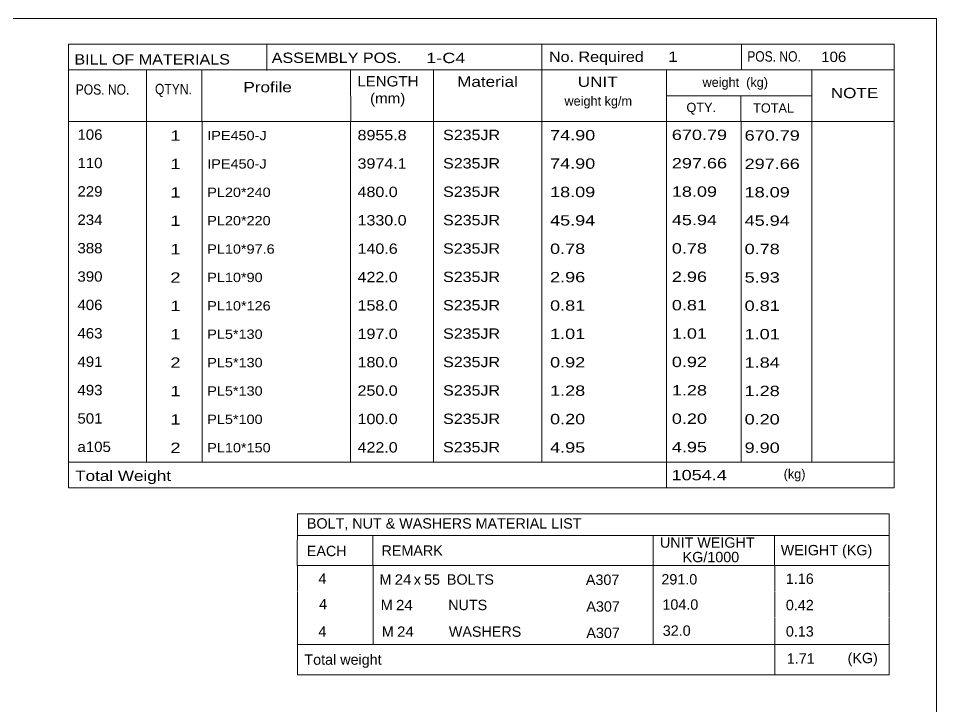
# Model space of a CAD drawing. Header units: millimetres. Extents: x 2 to 579, y 1 to 825.
# Drawn here: x 383.3 to 579, y 678.3 to 825 of the extents above; entities that cross this region are included whole.
import ezdxf

# ---------------------------------------------------------------- set-up
doc = ezdxf.new("R2010")
doc.units = ezdxf.units.MM
doc.linetypes.add('XKITLINE00', pattern=[0])
doc.layers.add('DrawingSheet', color=5, linetype='Continuous', lineweight=0)
doc.layers.add('OtherObjectType', color=7, linetype='Continuous', lineweight=0)
doc.styles.add('ARIAL_NARROW', font='ARIALN.TTF')

# ---------------------------------------------------------------- blocks, each defined once
blk = doc.blocks.new('*A78')
at = {"layer": 'DrawingSheet', "color": 5, "linetype": 'XKITLINE00', "lineweight": 0}
for p, q in [((579, 825), (5, 825)), ((579, 5), (579, 825))]:
    blk.add_line(p, q, dxfattribs=at)
blk = doc.blocks.new('*A79')
at = {"layer": 'OtherObjectType', "color": 7, "linetype": 'XKITLINE00', "lineweight": 0}
for p, q in [((442.76, 719.4), (442.75, 708.4)), ((442.76, 719.4), (568.88, 719.4)), ((568.88, 719.4), (568.88, 708.4)), ((442.75, 714.75), (568.88, 714.75)), ((458.87, 714.76), (458.87, 708.4)), ((518.57, 714.76), (518.57, 708.4)), ((544.47, 714.74), (544.47, 708.4)), ((442.76, 708.37), (442.76, 702.87)), ((442.77, 708.4), (568.88, 708.4)), ((458.92, 708.4), (458.92, 702.78)), ((518.57, 708.4), (518.57, 702.78)), ((544.5, 708.4), (544.5, 702.9)), ((568.88, 708.4), (568.88, 702.9)), ((442.79, 702.78), (442.79, 697.17)), ((458.95, 702.78), (458.95, 697.16)), ((518.57, 702.78), (518.57, 697.16)), ((544.5, 702.78), (544.5, 697.28)), ((568.88, 702.78), (568.88, 697.28)), ((442.79, 697.15), (442.79, 691.58)), ((458.95, 697.16), (458.95, 691.54)), ((518.57, 697.16), (518.57, 691.54)), ((544.5, 697.16), (544.5, 691.55)), ((568.88, 697.16), (568.88, 691.55)), ((568.88, 691.55), (442.75, 691.58)), ((442.78, 691.54), (442.78, 685.14)), ((442.85, 691.54), (568.87, 691.54)), ((544.5, 691.51), (544.5, 685.09)), ((568.87, 691.51), (568.87, 685.1)), ((442.77, 685.1), (568.87, 685.1))]:
    blk.add_line(p, q, dxfattribs=at)
at = {"layer": 'OtherObjectType', "color": 7, "style": 'ARIAL_NARROW'}
for s, width, p in [('BOLT, NUT & WASHERS MATERIAL LIST', 1.211571, (444.79, 716.24)), ('UNIT WEIGHT', 1.211571, (520.03, 712.17)), ('EACH', 1.211571, (444.78, 710.37)), ('REMARK', 1.211571, (460.7, 710.46)), ('WEIGHT (KG)', 1.211571, (545.78, 710.55)), (' KG/1000', 1.211571, (524.02, 709.08)), ('4', 1.211571, (447.26, 704.5)), ('M', 1.211571, (460.26, 704.3)), ('24', 1.275, (463.5, 704.28)), ('BOLTS', 1.211571, (474.63, 704.29)), ('A307', 1.211571, (504.25, 704.24)), ('291.0', 1.211571, (520.34, 704.33)), ('1.16', 1.211571, (546.87, 704.46)), ('x', 1.211571, (467.58, 704.28)), ('55', 1.211571, (469.76, 704.27)), ('4', 1.211571, (447.4, 699.06)), ('M', 1.211571, (460.54, 698.86)), ('24', 1.275, (463.78, 698.84)), ('NUTS', 1.211571, (474.91, 698.86)), ('A307', 1.211571, (504.35, 698.54)), ('104.0', 1.211571, (520.56, 698.95)), ('0.42', 1.211571, (546.87, 698.84)), ('4', 1.211571, (447.24, 693.19)), ('M', 1.211571, (460.76, 693.19)), ('24', 1.275, (464, 693.17)), ('WASHERS', 1.211571, (475.04, 693.18)), ('A307', 1.211571, (504.35, 692.92)), ('32.0', 1.211571, (520.64, 693.39)), ('0.13', 1.211571, (546.87, 693.23)), ('Total weight', 1.211571, (444.26, 687.22)), ('1.71', 1.211571, (547.07, 687.45)), ('(KG)', 1.211571, (560.02, 687.55))]:
    blk.add_text(s, height=2.2, dxfattribs=dict(at, width=width)).set_placement(p)
blk = doc.blocks.new('*A84')
at = {"layer": 'OtherObjectType', "color": 7, "linetype": 'XKITLINE00', "lineweight": 0}
for p, q in [((393.98, 819.5), (569.98, 819.5)), ((393.98, 819.5), (393.98, 808.5)), ((436.26, 819.42), (436.26, 813.87)), ((494.85, 814), (494.85, 819.5)), ((537.43, 813.96), (537.43, 819.42)), ((569.98, 814), (569.98, 819.5)), ((393.98, 814), (569.98, 814)), ((410.64, 814), (410.64, 803)), ((422.4, 813.98), (422.4, 803.03)), ((454.12, 813.99), (454.13, 803)), ((471.78, 813.98), (471.78, 803)), ((494.85, 813.98), (494.85, 803)), ((521.43, 814), (521.43, 803)), ((552.42, 814), (552.42, 803)), ((569.98, 814), (569.98, 808.5)), ((393.98, 808.5), (393.98, 803)), ((521.45, 808.52), (552.45, 808.52)), ((537.28, 808.52), (537.28, 803)), ((569.98, 808.5), (569.98, 803)), ((393.98, 803), (569.98, 803)), ((393.98, 803), (393.98, 796.95)), ((410.63, 803), (410.63, 796.95)), ((422.44, 802.99), (422.44, 796.95)), ((454.12, 803), (454.11, 796.95)), ((471.79, 803), (471.79, 796.95)), ((494.87, 803), (494.87, 796.95)), ((521.44, 803), (521.44, 796.95)), ((537.33, 802.95), (537.33, 796.95)), ((552.43, 803), (552.43, 796.95)), ((569.98, 803), (569.98, 796.95)), ((393.98, 796.95), (393.98, 790.9)), ((410.63, 796.95), (410.63, 790.9)), ((422.44, 796.94), (422.44, 790.9)), ((454.12, 796.95), (454.11, 790.9)), ((471.79, 796.95), (471.79, 790.9)), ((494.87, 796.95), (494.87, 790.9)), ((521.44, 796.95), (521.44, 790.9)), ((537.33, 796.9), (537.33, 790.9)), ((552.43, 796.95), (552.43, 790.9)), ((569.98, 796.95), (569.98, 790.9)), ((393.98, 790.9), (393.98, 784.85)), ((410.63, 790.9), (410.63, 784.85)), ((422.44, 790.89), (422.44, 784.85)), ((454.12, 790.9), (454.11, 784.85)), ((471.79, 790.9), (471.79, 784.85)), ((494.87, 790.9), (494.87, 784.85)), ((521.44, 790.9), (521.44, 784.85)), ((537.33, 790.85), (537.33, 784.85)), ((552.43, 790.9), (552.43, 784.85)), ((569.98, 790.9), (569.98, 784.85)), ((393.98, 784.85), (393.98, 778.8)), ((410.63, 784.85), (410.63, 778.8)), ((422.44, 784.84), (422.44, 778.8)), ((454.12, 784.85), (454.11, 778.8)), ((471.79, 784.85), (471.79, 778.8)), ((494.87, 784.85), (494.87, 778.8)), ((521.44, 784.85), (521.44, 778.8)), ((537.33, 784.8), (537.33, 778.8)), ((552.43, 784.85), (552.43, 778.8)), ((569.98, 784.85), (569.98, 778.8)), ((393.98, 778.8), (393.98, 772.75)), ((410.63, 778.8), (410.63, 772.75)), ((422.44, 778.79), (422.44, 772.75)), ((454.12, 778.8), (454.11, 772.75)), ((471.79, 778.8), (471.79, 772.75)), ((494.87, 778.8), (494.87, 772.75)), ((521.44, 778.8), (521.44, 772.75)), ((537.33, 778.75), (537.33, 772.75)), ((552.43, 778.8), (552.43, 772.75)), ((569.98, 778.8), (569.98, 772.75)), ((393.98, 772.75), (393.98, 766.7)), ((410.63, 772.75), (410.63, 766.7)), ((422.44, 772.74), (422.44, 766.7)), ((454.12, 772.75), (454.11, 766.7)), ((471.79, 772.75), (471.79, 766.7)), ((494.87, 772.75), (494.87, 766.7)), ((521.44, 772.75), (521.44, 766.7)), ((537.33, 772.7), (537.33, 766.7)), ((552.43, 772.75), (552.43, 766.7)), ((569.98, 772.75), (569.98, 766.7)), ((393.98, 766.7), (393.98, 760.65)), ((410.63, 766.7), (410.63, 760.65)), ((422.44, 766.69), (422.44, 760.65)), ((454.12, 766.7), (454.11, 760.65)), ((471.79, 766.7), (471.79, 760.65)), ((494.87, 766.7), (494.87, 760.65)), ((521.44, 766.7), (521.44, 760.65)), ((537.33, 766.65), (537.33, 760.65)), ((552.43, 766.7), (552.43, 760.65)), ((569.98, 766.7), (569.98, 760.65)), ((393.98, 760.65), (393.98, 754.6)), ((410.63, 760.65), (410.63, 754.6)), ((422.44, 760.64), (422.44, 754.6)), ((454.12, 760.65), (454.11, 754.6)), ((471.79, 760.65), (471.79, 754.6)), ((494.87, 760.65), (494.87, 754.6)), ((521.44, 760.65), (521.44, 754.6)), ((537.33, 760.6), (537.33, 754.6)), ((552.43, 760.65), (552.43, 754.6)), ((569.98, 760.65), (569.98, 754.6)), ((393.98, 754.6), (393.98, 748.55)), ((410.63, 754.6), (410.63, 748.55)), ((422.44, 754.59), (422.44, 748.55)), ((454.12, 754.6), (454.11, 748.55)), ((471.79, 754.6), (471.79, 748.55)), ((494.87, 754.6), (494.87, 748.55)), ((521.44, 754.6), (521.44, 748.55)), ((537.33, 754.55), (537.33, 748.55)), ((552.43, 754.6), (552.43, 748.55)), ((569.98, 754.6), (569.98, 748.55)), ((393.98, 748.55), (393.98, 742.5)), ((410.63, 748.55), (410.63, 742.5)), ((422.44, 748.54), (422.44, 742.5)), ((454.12, 748.55), (454.11, 742.5)), ((471.79, 748.55), (471.79, 742.5)), ((494.87, 748.55), (494.87, 742.5)), ((521.44, 748.55), (521.44, 742.5)), ((537.33, 748.5), (537.33, 742.5)), ((552.43, 748.55), (552.43, 742.5)), ((569.98, 748.55), (569.98, 742.5)), ((393.98, 742.5), (393.98, 736.45)), ((410.63, 742.5), (410.63, 736.45)), ((422.44, 742.49), (422.44, 736.45)), ((454.12, 742.5), (454.11, 736.45)), ((471.79, 742.5), (471.79, 736.45)), ((494.87, 742.5), (494.87, 736.45)), ((521.44, 742.5), (521.44, 736.45)), ((537.33, 742.45), (537.33, 736.45)), ((552.43, 742.5), (552.43, 736.45)), ((569.98, 742.5), (569.98, 736.45)), ((393.98, 736.45), (393.98, 730.4)), ((410.63, 736.45), (410.63, 730.4)), ((422.44, 736.44), (422.44, 730.4)), ((454.12, 736.45), (454.11, 730.4)), ((471.79, 736.45), (471.79, 730.4)), ((494.87, 736.45), (494.87, 730.4)), ((521.44, 736.45), (521.44, 730.4)), ((537.33, 736.4), (537.33, 730.4)), ((552.43, 736.45), (552.43, 730.4)), ((569.98, 736.45), (569.98, 730.4)), ((393.98, 730.4), (569.98, 730.4)), ((393.98, 730.4), (393.98, 724.9)), ((521.44, 730.4), (521.44, 724.9)), ((569.98, 730.4), (569.98, 724.9)), ((393.98, 724.9), (569.98, 724.9))]:
    blk.add_line(p, q, dxfattribs=at)
at = {"layer": 'OtherObjectType', "color": 7, "style": 'ARIAL_NARROW'}
for s, height, width, p in [('No. Required', 2.2, 1.36, (496.39, 815.72)), ('BILL OF MATERIALS', 2.2, 1.36, (395.25, 815.16)), ('ASSEMBLY POS.', 2.2, 1.36, (437.3, 815.5)), ('1-C4', 2.2, 1.525501, (470.23, 815.46)), ('1', 2.2, 1.525501, (521.75, 815.72)), ('POS. NO.', 2.2, 1.02, (538.63, 815.79)), ('106', 2.2, 1.270501, (554.4, 815.69)), ('LENGTH', 2.2, 1.275, (455.54, 810.49)), ('Material', 2.2, 1.445, (476.81, 810.41)), ('UNIT', 2.2, 1.445, (502.52, 810.4)), ('weight  (kg)', 1.98, 1.19, (529.11, 810.39)), ('POS. NO.', 2.2, 1.02, (395.53, 808.74)), ('QTYN.', 2.2, 1.02, (412.42, 808.84)), ('Profile', 2.2, 1.445, (431.26, 809.25)), ('NOTE', 2.2, 1.445, (556.44, 807.99)), ('(mm)', 2.2, 1.275, (458.26, 806.86)), ('weight kg/m', 1.98, 1.19, (499.69, 806.4)), ('QTY.', 1.98, 1.19, (525.68, 805.03)), ('TOTAL', 1.98, 1.19, (539.9, 804.91)), ('106', 2.2, 1.270501, (395.89, 799.12)), ('1', 2.2, 1.525501, (415.71, 798.91)), ('IPE450-J', 1.98, 1.355501, (423.56, 799.04)), ('8955.8', 2.2, 1.355501, (455.59, 799.01)), ('S235JR', 2.2, 1.355501, (473.81, 799.05)), ('74.90', 2.2, 1.525501, (496.62, 798.99)), ('670.79', 2.2, 1.525501, (522.57, 799.07)), ('670.79', 2.2, 1.525501, (538.08, 798.94)), ('110', 2.2, 1.270501, (395.89, 793.07)), ('1', 2.2, 1.525501, (415.71, 792.86)), ('IPE450-J', 1.98, 1.355501, (423.56, 792.99)), ('3974.1', 2.2, 1.355501, (455.59, 792.96)), ('S235JR', 2.2, 1.355501, (473.81, 793)), ('74.90', 2.2, 1.525501, (496.62, 792.94)), ('297.66', 2.2, 1.525501, (522.57, 793.02)), ('297.66', 2.2, 1.525501, (538.08, 792.89)), ('229', 2.2, 1.270501, (395.89, 787.02)), ('1', 2.2, 1.525501, (415.71, 786.81)), ('PL20*240', 1.98, 1.355501, (423.56, 786.94)), ('480.0', 2.2, 1.355501, (455.59, 786.91)), ('S235JR', 2.2, 1.355501, (473.81, 786.95)), ('18.09', 2.2, 1.525501, (496.62, 786.89)), ('18.09', 2.2, 1.525501, (522.57, 786.97)), ('18.09', 2.2, 1.525501, (538.08, 786.84)), ('234', 2.2, 1.270501, (395.89, 780.97)), ('1', 2.2, 1.525501, (415.71, 780.76)), ('PL20*220', 1.98, 1.355501, (423.56, 780.89)), ('1330.0', 2.2, 1.355501, (455.59, 780.86)), ('S235JR', 2.2, 1.355501, (473.81, 780.9)), ('45.94', 2.2, 1.525501, (496.62, 780.84)), ('45.94', 2.2, 1.525501, (522.57, 780.92)), ('45.94', 2.2, 1.525501, (538.08, 780.79)), ('388', 2.2, 1.270501, (395.89, 774.92)), ('140.6', 2.2, 1.355501, (455.59, 774.81)), ('S235JR', 2.2, 1.355501, (473.81, 774.85)), ('0.78', 2.2, 1.525501, (496.62, 774.79)), ('0.78', 2.2, 1.525501, (522.57, 774.87)), ('0.78', 2.2, 1.525501, (538.08, 774.74)), ('1', 2.2, 1.525501, (415.71, 774.71)), ('PL10*97.6', 1.98, 1.355501, (423.56, 774.84)), ('390', 2.2, 1.270501, (395.89, 768.87)), ('2', 2.2, 1.525501, (415.71, 768.66)), ('PL10*90', 1.98, 1.355501, (423.56, 768.79)), ('422.0', 2.2, 1.355501, (455.59, 768.76)), ('S235JR', 2.2, 1.355501, (473.81, 768.8)), ('2.96', 2.2, 1.525501, (496.62, 768.74)), ('2.96', 2.2, 1.525501, (522.57, 768.82)), ('5.93', 2.2, 1.525501, (538.08, 768.69)), ('406', 2.2, 1.270501, (395.89, 762.82)), ('1', 2.2, 1.525501, (415.71, 762.61)), ('PL10*126', 1.98, 1.355501, (423.56, 762.74)), ('158.0', 2.2, 1.355501, (455.59, 762.71)), ('S235JR', 2.2, 1.355501, (473.81, 762.75)), ('0.81', 2.2, 1.525501, (496.62, 762.69)), ('0.81', 2.2, 1.525501, (522.57, 762.77)), ('0.81', 2.2, 1.525501, (538.08, 762.64)), ('463', 2.2, 1.270501, (395.89, 756.77)), ('1', 2.2, 1.525501, (415.71, 756.56)), ('PL5*130', 1.98, 1.355501, (423.56, 756.69)), ('197.0', 2.2, 1.355501, (455.59, 756.66)), ('S235JR', 2.2, 1.355501, (473.81, 756.7)), ('1.01', 2.2, 1.525501, (496.62, 756.64)), ('1.01', 2.2, 1.525501, (522.57, 756.72)), ('1.01', 2.2, 1.525501, (538.08, 756.59)), ('491', 2.2, 1.270501, (395.89, 750.72)), ('2', 2.2, 1.525501, (415.71, 750.51)), ('PL5*130', 1.98, 1.355501, (423.56, 750.64)), ('180.0', 2.2, 1.355501, (455.59, 750.61)), ('S235JR', 2.2, 1.355501, (473.81, 750.65)), ('0.92', 2.2, 1.525501, (496.62, 750.59)), ('0.92', 2.2, 1.525501, (522.57, 750.67)), ('1.84', 2.2, 1.525501, (538.08, 750.54)), ('493', 2.2, 1.270501, (395.89, 744.67)), ('1', 2.2, 1.525501, (415.71, 744.46)), ('PL5*130', 1.98, 1.355501, (423.56, 744.59)), ('250.0', 2.2, 1.355501, (455.59, 744.56)), ('S235JR', 2.2, 1.355501, (473.81, 744.6)), ('1.28', 2.2, 1.525501, (496.62, 744.54)), ('1.28', 2.2, 1.525501, (522.57, 744.62)), ('1.28', 2.2, 1.525501, (538.08, 744.49)), ('501', 2.2, 1.270501, (395.89, 738.62)), ('1', 2.2, 1.525501, (415.71, 738.41)), ('PL5*100', 1.98, 1.355501, (423.56, 738.54)), ('100.0', 2.2, 1.355501, (455.59, 738.51)), ('S235JR', 2.2, 1.355501, (473.81, 738.55)), ('0.20', 2.2, 1.525501, (496.62, 738.49)), ('0.20', 2.2, 1.525501, (522.57, 738.57)), ('0.20', 2.2, 1.525501, (538.08, 738.44)), ('a105', 2.2, 1.270501, (395.89, 732.57)), ('2', 2.2, 1.525501, (415.71, 732.36)), ('PL10*150', 1.98, 1.355501, (423.56, 732.49)), ('422.0', 2.2, 1.355501, (455.59, 732.46)), ('S235JR', 2.2, 1.355501, (473.81, 732.5)), ('4.95', 2.2, 1.525501, (496.62, 732.44)), ('4.95', 2.2, 1.525501, (522.57, 732.52)), ('9.90', 2.2, 1.525501, (538.08, 732.39)), ('Total Weight', 2.2, 1.445, (395.4, 726.39)), ('1054.4', 2.2, 1.525501, (522.52, 726.54)), ('(kg)', 1.98, 1.19, (546.4, 726.91))]:
    blk.add_text(s, height=height, dxfattribs=dict(at, width=width)).set_placement(p)

msp = doc.modelspace()

# ---------------------------------------------------------------- block references
at = {"lineweight": 0}
for name in ['*A78', '*A84', '*A79']:
    msp.add_blockref(name, (0, 0), dxfattribs=at)

doc.saveas('drawing.dxf')
